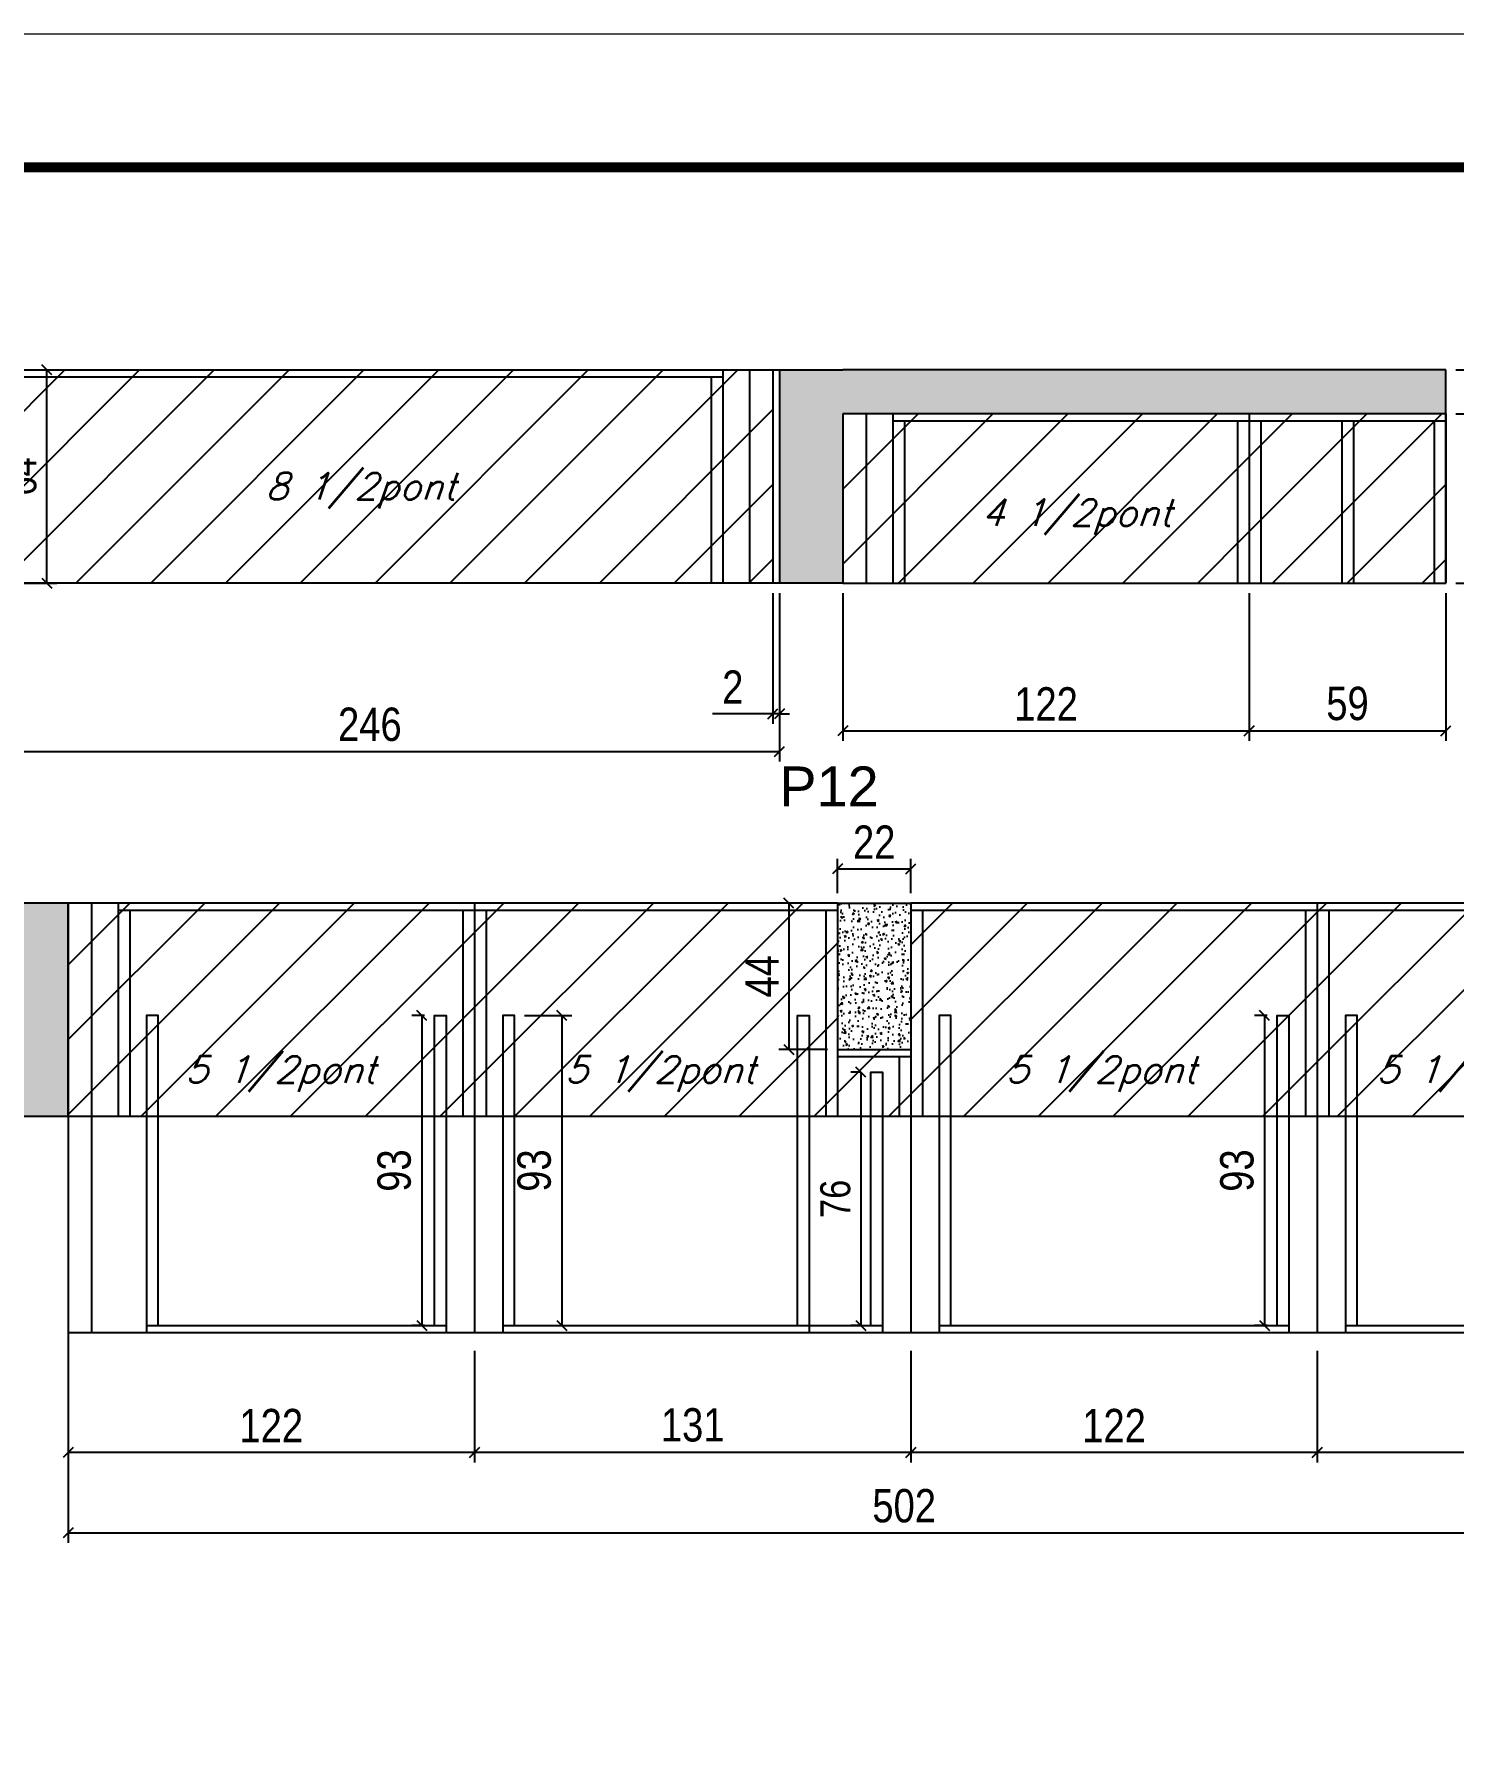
# Model space of a CAD drawing. Extents: x -20960 to -5926, y -2106 to 21915.
# Drawn here: x -8199 to -7773, y 20256 to 20767 of the extents above; entities that cross this region are included whole.
import ezdxf

# ---------------------------------------------------------------- set-up
doc = ezdxf.new("R2010")
doc.units = 0
doc.linetypes.add('DASHED', pattern=[0.75, 0.5, -0.25])
for name, color, linetype in [('5', 5, 'Continuous'), ('COTA', 241, 'Continuous'), ('Painéis', 200, 'Continuous'), ('Reaproveitamento', 251, 'Continuous'), ('SARR_2.2x7', 40, 'Continuous'), ('SARR_3.5x7', 81, 'Continuous'), ('texto', 7, 'Continuous')]:
    doc.layers.add(name, color=color, linetype=linetype)
doc.layers.add('Folhas', color=255, linetype='Continuous', lineweight=9)
doc.layers.add('SARRAFO DE PRESSAO', color=251, linetype='DASHED', lineweight=9)
doc.styles.add('COTA TECNICA', font='techl___.ttf', dxfattribs={"height": 10})
doc.styles.add('COTA TECNICA-50', font='techl___.ttf', dxfattribs={"height": 9})
doc.styles.add('Romans', font='romans.shx')
doc.styles.get("Standard").update_dxf_attribs({"font": 'arial.ttf'})
doc.dimstyles.new('COTA PAINEL-50', dxfattribs={"dimtxt": 9, "dimasz": 3, "dimexe": 3, "dimexo": 3, "dimgap": 3, "dimtad": 1, "dimdec": 1, "dimzin": 12, "dimdsep": 46, "dimtxsty": 'COTA TECNICA-50', "dimblk1": 'OBLIQUE', "dimblk2": 'OBLIQUE', "dimsah": 1, "dimcen": 0.9, "dimclrd": 4, "dimclre": 4, "dimclrt": 240, "dimadec": 1, "dimazin": 3, "dimtfac": 1, "dimtdec": 1, "dimtmove": 0, "dimatfit": 3, "dimfxl": 1, "dimtolj": 1, "dimtzin": 12, "dimarcsym": 0})
doc.dimstyles.new('PAINEL', dxfattribs={"dimtxt": 10, "dimasz": 3, "dimexe": 3, "dimexo": 3, "dimgap": 3, "dimtad": 1, "dimdec": 1, "dimzin": 12, "dimdsep": 46, "dimtxsty": 'COTA TECNICA', "dimblk1": 'OBLIQUE', "dimblk2": 'OBLIQUE', "dimsah": 1, "dimcen": 0.9, "dimclrd": 4, "dimclre": 4, "dimclrt": 240, "dimadec": 1, "dimazin": 3, "dimtfac": 1, "dimtdec": 1, "dimtmove": 0, "dimatfit": 3, "dimfxl": 1, "dimtolj": 1, "dimtzin": 12, "dimarcsym": 0})
pattern_1 = [(45, (3302.595, 1378.871), (-11.22532, 11.22532), [])]

# ---------------------------------------------------------------- blocks, each defined once
blk = doc.blocks.new('9999999999')
at = {"layer": 'Folhas'}
blk.add_lwpolyline([(98138.98, 34190.21), (99623.98, 34190.21), (99623.98, 35240.21), (98138.98, 35240.21)], close=True, dxfattribs=at)
at = {"layer": 'Folhas', "color": 30, "const_width": 3}
blk.add_lwpolyline([(98213.98, 34230.21), (99583.98, 34230.21), (99583.98, 35200.21), (98213.98, 35200.21)], close=True, dxfattribs=at)
blk = doc.blocks.new('_Oblique')
at = {"color": 0, "linetype": 'ByBlock', "lineweight": -2}
blk.add_line((-0.5, -0.5), (0.5, 0.5), dxfattribs=at)
blk = doc.blocks.new('*D6475')
at = {"layer": 'COTA', "color": 4, "linetype": 'ByBlock', "lineweight": -2, "transparency": 16777216}
for p, q in [((-8221.53, 20578.98), (-8221.53, 20548.43)), ((-7975.53, 20578.98), (-7975.53, 20548.43)), ((-8221.53, 20551.43), (-7975.53, 20551.43))]:
    blk.add_line(p, q, dxfattribs=at)
at = {"layer": 'Defpoints', "color": 0, "linetype": 'ByBlock', "transparency": 16777216}
for p in [(-8221.53, 20581.98), (-7975.53, 20581.98), (-7975.53, 20551.43)]:
    blk.add_point(p, dxfattribs=at)
at = {"layer": 'COTA', "color": 4, "linetype": 'ByBlock', "lineweight": -2, "transparency": 16777216, "xscale": 3, "yscale": 3, "zscale": 3, "rotation": 180}
blk.add_blockref('_Oblique', (-8221.53, 20551.43), dxfattribs=at)
at = {"layer": 'COTA', "color": 4, "linetype": 'ByBlock', "lineweight": -2, "transparency": 16777216, "xscale": 3, "yscale": 3, "zscale": 3}
blk.add_blockref('_Oblique', (-7975.53, 20551.43), dxfattribs=at)
at = {"layer": 'COTA', "color": 240, "linetype": 'ByBlock', "transparency": 16777216, "insert": (-8098.53, 20559.53), "char_height": 10, "attachment_point": 5, "style": 'COTA TECNICA'}
blk.add_mtext('\\A1;246', dxfattribs=at)
blk = doc.blocks.new('*D6476')
at = {"layer": 'COTA', "color": 4, "linetype": 'ByBlock', "lineweight": -2, "transparency": 16777216}
for p, q in [((-7956.53, 20598.98), (-7956.53, 20554.65)), ((-7834.53, 20598.98), (-7834.53, 20554.65)), ((-7956.53, 20557.65), (-7834.53, 20557.65))]:
    blk.add_line(p, q, dxfattribs=at)
at = {"layer": 'Defpoints', "color": 0, "linetype": 'ByBlock', "transparency": 16777216}
for p in [(-7956.53, 20601.98), (-7834.53, 20601.98), (-7834.53, 20557.65)]:
    blk.add_point(p, dxfattribs=at)
at = {"layer": 'COTA', "color": 4, "linetype": 'ByBlock', "lineweight": -2, "transparency": 16777216, "xscale": 3, "yscale": 3, "zscale": 3, "rotation": 180}
blk.add_blockref('_Oblique', (-7956.53, 20557.65), dxfattribs=at)
at = {"layer": 'COTA', "color": 4, "linetype": 'ByBlock', "lineweight": -2, "transparency": 16777216, "xscale": 3, "yscale": 3, "zscale": 3}
blk.add_blockref('_Oblique', (-7834.53, 20557.65), dxfattribs=at)
at = {"layer": 'COTA', "color": 240, "linetype": 'ByBlock', "transparency": 16777216, "insert": (-7895.53, 20565.71), "char_height": 10, "attachment_point": 5, "style": 'COTA TECNICA'}
blk.add_mtext('\\A1;122', dxfattribs=at)
blk = doc.blocks.new('*D6477')
at = {"layer": 'COTA', "color": 4, "linetype": 'ByBlock', "lineweight": -2, "transparency": 16777216}
for p, q in [((-7834.53, 20598.98), (-7834.53, 20554.65)), ((-7775.53, 20598.98), (-7775.53, 20554.65)), ((-7834.53, 20557.65), (-7775.53, 20557.65))]:
    blk.add_line(p, q, dxfattribs=at)
at = {"layer": 'Defpoints', "color": 0, "linetype": 'ByBlock', "transparency": 16777216}
for p in [(-7834.53, 20601.98), (-7775.53, 20601.98), (-7775.53, 20557.65)]:
    blk.add_point(p, dxfattribs=at)
at = {"layer": 'COTA', "color": 4, "linetype": 'ByBlock', "lineweight": -2, "transparency": 16777216, "xscale": 3, "yscale": 3, "zscale": 3, "rotation": 180}
blk.add_blockref('_Oblique', (-7834.53, 20557.65), dxfattribs=at)
at = {"layer": 'COTA', "color": 4, "linetype": 'ByBlock', "lineweight": -2, "transparency": 16777216, "xscale": 3, "yscale": 3, "zscale": 3}
blk.add_blockref('_Oblique', (-7775.53, 20557.65), dxfattribs=at)
at = {"layer": 'COTA', "color": 240, "linetype": 'ByBlock', "transparency": 16777216, "insert": (-7805.03, 20565.79), "char_height": 10, "attachment_point": 5, "style": 'COTA TECNICA'}
blk.add_mtext('\\A1;59', dxfattribs=at)
blk = doc.blocks.new('*D6478')
at = {"layer": 'COTA', "color": 4, "lineweight": -2, "transparency": 16777216}
for p, q in [((-7772.53, 20652.78), (-7747.99, 20652.78)), ((-7750.99, 20652.78), (-7750.99, 20601.98)), ((-7772.53, 20601.98), (-7747.99, 20601.98))]:
    blk.add_line(p, q, dxfattribs=at)
at = {"layer": 'Defpoints', "color": 0, "transparency": 16777216}
for p in [(-7775.53, 20652.78), (-7775.53, 20601.98), (-7750.99, 20601.98)]:
    blk.add_point(p, dxfattribs=at)
at = {"layer": 'COTA', "color": 4, "lineweight": -2, "transparency": 16777216, "xscale": 3, "yscale": 3, "zscale": 3}
for p, rotation in [((-7750.99, 20652.78), 90), ((-7750.99, 20601.98), 270)]:
    blk.add_blockref('_Oblique', p, dxfattribs=dict(at, rotation=rotation))
at = {"layer": 'COTA', "color": 240, "transparency": 16777216, "insert": (-7759.12, 20627.38), "char_height": 10, "attachment_point": 5, "rotation": 90, "style": 'COTA TECNICA'}
blk.add_mtext('\\A1;50.8', dxfattribs=at)
blk = doc.blocks.new('*D6479')
at = {"layer": 'COTA', "color": 4, "lineweight": -2, "transparency": 16777216}
for p, q in [((-7772.53, 20665.98), (-7747.99, 20665.98)), ((-7750.99, 20652.78), (-7750.99, 20665.98)), ((-7772.53, 20652.78), (-7747.99, 20652.78))]:
    blk.add_line(p, q, dxfattribs=at)
at = {"layer": 'Defpoints', "color": 0, "transparency": 16777216}
for p in [(-7775.53, 20665.98), (-7750.99, 20665.98), (-7775.53, 20652.78)]:
    blk.add_point(p, dxfattribs=at)
at = {"layer": 'COTA', "color": 4, "lineweight": -2, "transparency": 16777216, "xscale": 3, "yscale": 3, "zscale": 3}
for p, rotation in [((-7750.99, 20665.98), 90), ((-7750.99, 20652.78), 270)]:
    blk.add_blockref('_Oblique', p, dxfattribs=dict(at, rotation=rotation))
at = {"layer": 'COTA', "color": 240, "transparency": 16777216, "insert": (-7759.21, 20659.38), "char_height": 10, "attachment_point": 5, "rotation": 90, "style": 'COTA TECNICA'}
blk.add_mtext('\\A1;13.2', dxfattribs=at)
blk = doc.blocks.new('*D6532')
at = {"layer": 'COTA', "color": 4, "lineweight": -2, "transparency": 16777216}
for p, q in [((-7977.53, 20598.98), (-7977.53, 20559.77)), ((-7975.53, 20598.98), (-7975.53, 20559.77)), ((-7977.53, 20562.77), (-7995.64, 20562.77)), ((-7975.53, 20562.77), (-7977.53, 20562.77)), ((-7975.53, 20562.77), (-7972.53, 20562.77))]:
    blk.add_line(p, q, dxfattribs=at)
at = {"layer": 'Defpoints', "color": 0, "transparency": 16777216}
for p in [(-7977.53, 20601.98), (-7975.53, 20601.98), (-7975.53, 20562.77)]:
    blk.add_point(p, dxfattribs=at)
at = {"layer": 'COTA', "color": 4, "lineweight": -2, "transparency": 16777216, "xscale": 3, "yscale": 3, "zscale": 3}
blk.add_blockref('_Oblique', (-7977.53, 20562.77), dxfattribs=at)
at = {"layer": 'COTA', "color": 4, "lineweight": -2, "transparency": 16777216, "xscale": 3, "yscale": 3, "zscale": 3, "rotation": 180}
blk.add_blockref('_Oblique', (-7975.53, 20562.77), dxfattribs=at)
at = {"layer": 'COTA', "color": 240, "transparency": 16777216, "insert": (-7989.58, 20570.77), "char_height": 10, "attachment_point": 5, "style": 'COTA TECNICA'}
blk.add_mtext('\\A1;2', dxfattribs=at)
blk = doc.blocks.new('*D6452')
at = {"layer": 'COTA', "color": 4, "linetype": 'ByBlock', "lineweight": -2, "transparency": 16777216}
for p, q in [((-7958.12, 20508.93), (-7958.12, 20519.22)), ((-7936.12, 20508.93), (-7936.12, 20519.22)), ((-7958.12, 20516.22), (-7936.12, 20516.22))]:
    blk.add_line(p, q, dxfattribs=at)
at = {"layer": 'Defpoints', "color": 0, "linetype": 'ByBlock', "transparency": 16777216}
for p in [(-7936.12, 20516.22), (-7958.12, 20505.93), (-7936.12, 20505.93)]:
    blk.add_point(p, dxfattribs=at)
at = {"layer": 'COTA', "color": 4, "linetype": 'ByBlock', "lineweight": -2, "transparency": 16777216, "xscale": 3, "yscale": 3, "zscale": 3, "rotation": 180}
blk.add_blockref('_Oblique', (-7958.12, 20516.22), dxfattribs=at)
at = {"layer": 'COTA', "color": 4, "linetype": 'ByBlock', "lineweight": -2, "transparency": 16777216, "xscale": 3, "yscale": 3, "zscale": 3}
blk.add_blockref('_Oblique', (-7936.12, 20516.22), dxfattribs=at)
at = {"layer": 'COTA', "color": 240, "linetype": 'ByBlock', "transparency": 16777216, "insert": (-7947.12, 20524.22), "char_height": 10, "attachment_point": 5, "style": 'COTA TECNICA'}
blk.add_mtext('\\A1;22', dxfattribs=at)
blk = doc.blocks.new('*D6453')
at = {"layer": 'COTA', "color": 4, "linetype": 'ByBlock', "lineweight": -2, "transparency": 16777216}
for p, q in [((-7961.12, 20505.93), (-7975.75, 20505.93)), ((-7972.75, 20505.93), (-7972.75, 20461.93)), ((-7961.12, 20461.93), (-7975.75, 20461.93))]:
    blk.add_line(p, q, dxfattribs=at)
at = {"layer": 'Defpoints', "color": 0, "linetype": 'ByBlock', "transparency": 16777216}
for p in [(-7958.12, 20505.93), (-7972.75, 20461.93), (-7958.12, 20461.93)]:
    blk.add_point(p, dxfattribs=at)
at = {"layer": 'COTA', "color": 4, "linetype": 'ByBlock', "lineweight": -2, "transparency": 16777216, "xscale": 3, "yscale": 3, "zscale": 3}
for p, rotation in [((-7972.75, 20505.93), 90), ((-7972.75, 20461.93), 270)]:
    blk.add_blockref('_Oblique', p, dxfattribs=dict(at, rotation=rotation))
at = {"layer": 'COTA', "color": 240, "linetype": 'ByBlock', "transparency": 16777216, "insert": (-7980.83, 20483.93), "char_height": 10, "attachment_point": 5, "rotation": 90, "style": 'COTA TECNICA'}
blk.add_mtext('\\A1;44', dxfattribs=at)
blk = doc.blocks.new('*D6455')
at = {"layer": 'COTA', "color": 4, "linetype": 'ByBlock', "lineweight": -2, "transparency": 16777216}
for p, q in [((-8189.12, 20371.47), (-8189.12, 20338.01)), ((-8067.12, 20371.47), (-8067.12, 20338.01)), ((-8067.12, 20341.01), (-8189.12, 20341.01))]:
    blk.add_line(p, q, dxfattribs=at)
at = {"layer": 'Defpoints', "color": 0, "linetype": 'ByBlock', "transparency": 16777216}
for p in [(-8189.12, 20374.47), (-8067.12, 20374.47), (-8189.12, 20341.01)]:
    blk.add_point(p, dxfattribs=at)
at = {"layer": 'COTA', "color": 4, "linetype": 'ByBlock', "lineweight": -2, "transparency": 16777216, "xscale": 3, "yscale": 3, "zscale": 3, "rotation": 180}
blk.add_blockref('_Oblique', (-8189.12, 20341.01), dxfattribs=at)
at = {"layer": 'COTA', "color": 4, "linetype": 'ByBlock', "lineweight": -2, "transparency": 16777216, "xscale": 3, "yscale": 3, "zscale": 3}
blk.add_blockref('_Oblique', (-8067.12, 20341.01), dxfattribs=at)
at = {"layer": 'COTA', "color": 240, "linetype": 'ByBlock', "transparency": 16777216, "insert": (-8128.12, 20349.06), "char_height": 10, "attachment_point": 5, "style": 'COTA TECNICA'}
blk.add_mtext('\\A1;122', dxfattribs=at)
blk = doc.blocks.new('*D6456')
at = {"layer": 'COTA', "color": 4, "linetype": 'ByBlock', "lineweight": -2, "transparency": 16777216}
for p, q in [((-8067.12, 20371.47), (-8067.12, 20338.01)), ((-7936.12, 20371.47), (-7936.12, 20338.01)), ((-7936.12, 20341.01), (-8067.12, 20341.01))]:
    blk.add_line(p, q, dxfattribs=at)
at = {"layer": 'Defpoints', "color": 0, "linetype": 'ByBlock', "transparency": 16777216}
for p in [(-8067.12, 20374.47), (-7936.12, 20374.47), (-8067.12, 20341.01)]:
    blk.add_point(p, dxfattribs=at)
at = {"layer": 'COTA', "color": 4, "linetype": 'ByBlock', "lineweight": -2, "transparency": 16777216, "xscale": 3, "yscale": 3, "zscale": 3, "rotation": 180}
blk.add_blockref('_Oblique', (-8067.12, 20341.01), dxfattribs=at)
at = {"layer": 'COTA', "color": 4, "linetype": 'ByBlock', "lineweight": -2, "transparency": 16777216, "xscale": 3, "yscale": 3, "zscale": 3}
blk.add_blockref('_Oblique', (-7936.12, 20341.01), dxfattribs=at)
at = {"layer": 'COTA', "color": 240, "linetype": 'ByBlock', "transparency": 16777216, "insert": (-8001.62, 20349.22), "char_height": 10, "attachment_point": 5, "style": 'COTA TECNICA'}
blk.add_mtext('\\A1;131', dxfattribs=at)
blk = doc.blocks.new('*D6457')
at = {"layer": 'COTA', "color": 4, "linetype": 'ByBlock', "lineweight": -2, "transparency": 16777216}
for p, q in [((-7936.12, 20371.47), (-7936.12, 20338.01)), ((-7814.12, 20371.47), (-7814.12, 20338.01)), ((-7814.12, 20341.01), (-7936.12, 20341.01))]:
    blk.add_line(p, q, dxfattribs=at)
at = {"layer": 'Defpoints', "color": 0, "linetype": 'ByBlock', "transparency": 16777216}
for p in [(-7936.12, 20374.47), (-7814.12, 20374.47), (-7936.12, 20341.01)]:
    blk.add_point(p, dxfattribs=at)
at = {"layer": 'COTA', "color": 4, "linetype": 'ByBlock', "lineweight": -2, "transparency": 16777216, "xscale": 3, "yscale": 3, "zscale": 3, "rotation": 180}
blk.add_blockref('_Oblique', (-7936.12, 20341.01), dxfattribs=at)
at = {"layer": 'COTA', "color": 4, "linetype": 'ByBlock', "lineweight": -2, "transparency": 16777216, "xscale": 3, "yscale": 3, "zscale": 3}
blk.add_blockref('_Oblique', (-7814.12, 20341.01), dxfattribs=at)
at = {"layer": 'COTA', "color": 240, "linetype": 'ByBlock', "transparency": 16777216, "insert": (-7875.12, 20349.06), "char_height": 10, "attachment_point": 5, "style": 'COTA TECNICA'}
blk.add_mtext('\\A1;122', dxfattribs=at)
blk = doc.blocks.new('*D6458')
at = {"layer": 'COTA', "color": 4, "linetype": 'ByBlock', "lineweight": -2, "transparency": 16777216}
for p, q in [((-7814.12, 20371.47), (-7814.12, 20338.01)), ((-7687.12, 20371.47), (-7687.12, 20338.01)), ((-7687.12, 20341.01), (-7814.12, 20341.01))]:
    blk.add_line(p, q, dxfattribs=at)
at = {"layer": 'Defpoints', "color": 0, "linetype": 'ByBlock', "transparency": 16777216}
for p in [(-7814.12, 20374.47), (-7687.12, 20374.47), (-7814.12, 20341.01)]:
    blk.add_point(p, dxfattribs=at)
at = {"layer": 'COTA', "color": 4, "linetype": 'ByBlock', "lineweight": -2, "transparency": 16777216, "xscale": 3, "yscale": 3, "zscale": 3, "rotation": 180}
blk.add_blockref('_Oblique', (-7814.12, 20341.01), dxfattribs=at)
at = {"layer": 'COTA', "color": 4, "linetype": 'ByBlock', "lineweight": -2, "transparency": 16777216, "xscale": 3, "yscale": 3, "zscale": 3}
blk.add_blockref('_Oblique', (-7687.12, 20341.01), dxfattribs=at)
at = {"layer": 'COTA', "color": 240, "linetype": 'ByBlock', "transparency": 16777216, "insert": (-7750.62, 20349.08), "char_height": 10, "attachment_point": 5, "style": 'COTA TECNICA'}
blk.add_mtext('\\A1;127', dxfattribs=at)
blk = doc.blocks.new('*D6466')
at = {"layer": 'COTA', "color": 4, "lineweight": -2, "ltscale": 25, "transparency": 16777216}
for p, q in [((-8189.12, 20403.47), (-8189.12, 20313.84)), ((-7687.12, 20381.47), (-7687.12, 20313.84)), ((-8189.12, 20316.84), (-7687.12, 20316.84))]:
    blk.add_line(p, q, dxfattribs=at)
at = {"layer": 'Defpoints', "color": 0, "ltscale": 25, "transparency": 16777216}
for p in [(-8189.12, 20406.47), (-7687.12, 20384.47), (-7687.12, 20316.84)]:
    blk.add_point(p, dxfattribs=at)
at = {"layer": 'COTA', "color": 4, "lineweight": -2, "ltscale": 25, "transparency": 16777216, "xscale": 3, "yscale": 3, "zscale": 3, "rotation": 180}
blk.add_blockref('_Oblique', (-8189.12, 20316.84), dxfattribs=at)
at = {"layer": 'COTA', "color": 4, "lineweight": -2, "ltscale": 25, "transparency": 16777216, "xscale": 3, "yscale": 3, "zscale": 3}
blk.add_blockref('_Oblique', (-7687.12, 20316.84), dxfattribs=at)
at = {"layer": 'COTA', "color": 240, "ltscale": 25, "transparency": 16777216, "insert": (-7938.12, 20324.95), "char_height": 10, "attachment_point": 5, "style": 'COTA TECNICA'}
blk.add_mtext('\\A1;502', dxfattribs=at)
blk = doc.blocks.new('*D6526')
at = {"layer": 'COTA', "color": 4, "lineweight": -2, "transparency": 16777216}
for p, q in [((-8218.53, 20665.98), (-8192.5, 20665.98)), ((-8195.5, 20601.98), (-8195.5, 20665.98)), ((-8218.53, 20601.98), (-8192.5, 20601.98))]:
    blk.add_line(p, q, dxfattribs=at)
at = {"layer": 'Defpoints', "color": 0, "transparency": 16777216}
for p in [(-8221.53, 20665.98), (-8195.5, 20665.98), (-8221.53, 20601.98)]:
    blk.add_point(p, dxfattribs=at)
at = {"layer": 'COTA', "color": 4, "lineweight": -2, "transparency": 16777216, "xscale": 3, "yscale": 3, "zscale": 3}
for p, rotation in [((-8195.5, 20665.98), 90), ((-8195.5, 20601.98), 270)]:
    blk.add_blockref('_Oblique', p, dxfattribs=dict(at, rotation=rotation))
at = {"layer": 'COTA', "color": 240, "transparency": 16777216, "insert": (-8203.09, 20633.98), "char_height": 9, "attachment_point": 5, "rotation": 90, "style": 'COTA TECNICA-50'}
blk.add_mtext('\\A1;64', dxfattribs=at)
blk = doc.blocks.new('*D6528')
at = {"layer": 'COTA', "color": 4, "lineweight": -2, "ltscale": 25, "transparency": 16777216}
for p, q in [((-7829.12, 20472.13), (-7832.94, 20472.13)), ((-7829.94, 20472.13), (-7829.94, 20379.13)), ((-7829.12, 20379.13), (-7832.94, 20379.13))]:
    blk.add_line(p, q, dxfattribs=at)
at = {"layer": 'Defpoints', "color": 0, "ltscale": 25, "transparency": 16777216}
for p in [(-7826.12, 20472.13), (-7829.94, 20379.13), (-7826.12, 20379.13)]:
    blk.add_point(p, dxfattribs=at)
at = {"layer": 'COTA', "color": 4, "lineweight": -2, "ltscale": 25, "transparency": 16777216, "xscale": 3, "yscale": 3, "zscale": 3}
for p, rotation in [((-7829.94, 20472.13), 90), ((-7829.94, 20379.13), 270)]:
    blk.add_blockref('_Oblique', p, dxfattribs=dict(at, rotation=rotation))
at = {"layer": 'COTA', "color": 240, "ltscale": 25, "transparency": 16777216, "insert": (-7838.19, 20425.63), "char_height": 10, "attachment_point": 5, "rotation": 90, "style": 'COTA TECNICA'}
blk.add_mtext('\\A1;93', dxfattribs=at)
blk = doc.blocks.new('*D6529')
at = {"layer": 'COTA', "color": 4, "lineweight": -2, "ltscale": 25, "transparency": 16777216}
for p, q in [((-8082.12, 20472.13), (-8085.94, 20472.13)), ((-8082.94, 20472.13), (-8082.94, 20379.13)), ((-8082.12, 20379.13), (-8085.94, 20379.13))]:
    blk.add_line(p, q, dxfattribs=at)
at = {"layer": 'Defpoints', "color": 0, "ltscale": 25, "transparency": 16777216}
for p in [(-8079.12, 20472.13), (-8082.94, 20379.13), (-8079.12, 20379.13)]:
    blk.add_point(p, dxfattribs=at)
at = {"layer": 'COTA', "color": 4, "lineweight": -2, "ltscale": 25, "transparency": 16777216, "xscale": 3, "yscale": 3, "zscale": 3}
for p, rotation in [((-8082.94, 20472.13), 90), ((-8082.94, 20379.13), 270)]:
    blk.add_blockref('_Oblique', p, dxfattribs=dict(at, rotation=rotation))
at = {"layer": 'COTA', "color": 240, "ltscale": 25, "transparency": 16777216, "insert": (-8091.19, 20425.63), "char_height": 10, "attachment_point": 5, "rotation": 90, "style": 'COTA TECNICA'}
blk.add_mtext('\\A1;93', dxfattribs=at)
blk = doc.blocks.new('*D6467')
at = {"layer": 'COTA', "color": 4, "lineweight": -2, "ltscale": 25, "transparency": 16777216}
for p, q in [((-8052.12, 20472.13), (-8037.91, 20472.13)), ((-8040.91, 20472.13), (-8040.91, 20379.13)), ((-8052.12, 20379.13), (-8037.91, 20379.13))]:
    blk.add_line(p, q, dxfattribs=at)
at = {"layer": 'Defpoints', "color": 0, "ltscale": 25, "transparency": 16777216}
for p in [(-8055.12, 20472.13), (-8055.12, 20379.13), (-8040.91, 20379.13)]:
    blk.add_point(p, dxfattribs=at)
at = {"layer": 'COTA', "color": 4, "lineweight": -2, "ltscale": 25, "transparency": 16777216, "xscale": 3, "yscale": 3, "zscale": 3}
for p, rotation in [((-8040.91, 20472.13), 90), ((-8040.91, 20379.13), 270)]:
    blk.add_blockref('_Oblique', p, dxfattribs=dict(at, rotation=rotation))
at = {"layer": 'COTA', "color": 240, "ltscale": 25, "transparency": 16777216, "insert": (-8049.15, 20425.63), "char_height": 10, "attachment_point": 5, "rotation": 90, "style": 'COTA TECNICA'}
blk.add_mtext('\\A1;93', dxfattribs=at)
blk = doc.blocks.new('*D6530')
at = {"layer": 'COTA', "color": 4, "lineweight": -2, "transparency": 16777216}
for p, q in [((-7951.12, 20455.13), (-7954.16, 20455.13)), ((-7951.16, 20455.13), (-7951.16, 20379.13)), ((-7951.12, 20379.13), (-7954.16, 20379.13))]:
    blk.add_line(p, q, dxfattribs=at)
at = {"layer": 'Defpoints', "color": 0, "transparency": 16777216}
for p in [(-7948.12, 20455.13), (-7951.16, 20379.13), (-7948.12, 20379.13)]:
    blk.add_point(p, dxfattribs=at)
at = {"layer": 'COTA', "color": 4, "lineweight": -2, "transparency": 16777216, "xscale": 3, "yscale": 3, "zscale": 3}
for p, rotation in [((-7951.16, 20455.13), 90), ((-7951.16, 20379.13), 270)]:
    blk.add_blockref('_Oblique', p, dxfattribs=dict(at, rotation=rotation))
at = {"layer": 'COTA', "color": 240, "transparency": 16777216, "insert": (-7958.75, 20417.13), "char_height": 9, "attachment_point": 5, "rotation": 90, "style": 'COTA TECNICA-50'}
blk.add_mtext('\\A1;76', dxfattribs=at)

msp = doc.modelspace()

# ---------------------------------------------------------------- hatches: boundary and pattern name
at = {"layer": 'COTA', "ltscale": 25}
h = msp.add_hatch(dxfattribs=at)
h.set_pattern_fill('AR-CONC', color=256, scale=0.03)
h.set_pattern_definition([(50, (-149275.4913, -12591.7995), (5.46554007, -0.47817257), [0.5715, -6.2865]), (355, (-149275.4913, -12591.7995), (-1.05730264, 5.73170536), [0.4572, -5.02921753]), (100.4514447, (-149275.036, -12591.8394), (4.40823741, 5.25353256), [0.48570026, -5.34270734]), (46.1842, (-149275.491, -12590.2755), (8.13237123, -1.26126984), [0.85725, -9.42975]), (96.6355576, (-149274.814, -12590.381), (7.122124, 7.42278374), [0.7285507, -8.01406824]), (351.184151, (-149275.491, -12590.2755), (7.122124, 7.42278374), [0.685799, -7.54379196]), (21, (-149274.7293, -12590.6565), (4.54843174, -3.06795595), [0.5715, -6.2865]), (326, (-149274.7293, -12590.6565), (1.85406085, 5.52563898), [0.4572, -5.0292]), (71.451445, (-149274.3503, -12590.912), (6.40249258, 2.45768307), [0.48570026, -5.34269813]), (37.5, (-149275.4913, -12591.7995), (0.092658098, 2.536651166), [0, -4.96824, 0, -5.1054, 0, -5.04825]), (7.5, (-149275.4913, -12591.7995), (2.004589875, 3.005417245), [0, -2.91084, 0, -4.85394, 0, -1.92405]), (327.5, (-149277.1906, -12591.7995), (4.067717855, -0.17186232), [0, -1.905, 0, -5.9436, 0, -7.8867]), (317.5, (-149277.9526, -12591.7995), (4.44387544, 0.76279473), [0, -2.4765, 0, -3.94716, 0, -5.6007])])
h.paths.add_polyline_path([(-7975.53, 20665.98), (-7975.53, 20601.98), (-7956.53, 20601.98), (-7956.53, 20652.78), (-7775.53, 20652.78), (-7775.53, 20665.98), (-7956.53, 20665.98)])
at = {"layer": 'COTA', "linetype": 'ByBlock'}
h = msp.add_hatch(dxfattribs=at)
h.set_pattern_fill('AR-CONC', color=256, scale=0.03)
h.set_pattern_definition([(50, (-149275.4913, -12553.571), (5.46554007, -0.47817257), [0.5715, -6.2865]), (355, (-149275.4913, -12553.571), (-1.05730264, 5.73170536), [0.4572, -5.02921753]), (100.4514447, (-149275.036, -12553.611), (4.40823741, 5.25353256), [0.48570026, -5.34270734]), (46.1842, (-149275.491, -12552.047), (8.13237123, -1.26126984), [0.85725, -9.42975]), (96.6355576, (-149274.814, -12552.152), (7.122124, 7.42278374), [0.7285507, -8.01406824]), (351.184151, (-149275.491, -12552.047), (7.122124, 7.42278374), [0.685799, -7.54379196]), (21, (-149274.7293, -12552.428), (4.54843174, -3.06795595), [0.5715, -6.2865]), (326, (-149274.7293, -12552.428), (1.85406085, 5.52563898), [0.4572, -5.0292]), (71.451445, (-149274.3503, -12552.684), (6.40249258, 2.45768307), [0.48570026, -5.34269813]), (37.5, (-149275.4913, -12553.5711), (0.092658098, 2.536651166), [0, -4.96824, 0, -5.1054, 0, -5.04825]), (7.5, (-149275.4913, -12553.571), (2.004589875, 3.005417245), [0, -2.91084, 0, -4.85394, 0, -1.92405]), (327.5, (-149277.1906, -12553.5711), (4.067717855, -0.17186232), [0, -1.905, 0, -5.9436, 0, -7.8867]), (317.5, (-149277.9526, -12553.571), (4.44387544, 0.76279473), [0, -2.4765, 0, -3.94716, 0, -5.6007])])
h.paths.add_polyline_path([(-8236.53, 20441.93), (-8209.53, 20441.93), (-8189.12, 20441.93), (-8189.12, 20505.93), (-8533.53, 20505.93), (-8533.53, 20492.73), (-8236.53, 20492.73)])
at = {"layer": 'COTA', "ltscale": 25}
h = msp.add_hatch(dxfattribs=at)
h.set_pattern_fill('AR-CONC', color=256, scale=0.03)
h.set_pattern_definition([(50, (-145844.674, -7676.1777), (5.46554007, -0.47817257), [0.5715, -6.2865]), (355, (-145844.674, -7676.1777), (-1.05730264, 5.73170536), [0.4572, -5.02921753]), (100.4514447, (-145844.2185, -7676.2175), (4.40823741, 5.25353256), [0.48570026, -5.34270734]), (46.1842, (-145844.674, -7674.654), (8.13237123, -1.26126984), [0.85725, -9.42975]), (96.6355576, (-145843.996, -7674.759), (7.122124, 7.42278374), [0.7285507, -8.01406824]), (351.184151, (-145844.674, -7674.654), (7.122124, 7.42278374), [0.685799, -7.54379196]), (21, (-145843.912, -7675.0347), (4.54843174, -3.06795595), [0.5715, -6.2865]), (326, (-145843.912, -7675.0347), (1.85406085, 5.52563898), [0.4572, -5.0292]), (71.451445, (-145843.533, -7675.2903), (6.40249258, 2.45768307), [0.48570026, -5.34269813]), (37.5, (-145844.674, -7676.1777), (0.092658098, 2.536651166), [0, -4.96824, 0, -5.1054, 0, -5.04825]), (7.5, (-145844.674, -7676.1777), (2.004589875, 3.005417245), [0, -2.91084, 0, -4.85394, 0, -1.92405]), (327.5, (-145846.3732, -7676.1777), (4.067717855, -0.17186232), [0, -1.905, 0, -5.9436, 0, -7.8867]), (317.5, (-145847.1352, -7676.1777), (4.44387544, 0.76279473), [0, -2.4765, 0, -3.94716, 0, -5.6007])])
h.paths.add_polyline_path([(-7936.12, 20461.93), (-7936.12, 20505.93), (-7958.12, 20505.93), (-7958.12, 20461.93)])
at = {"layer": 'Reaproveitamento', "transparency": 33554684}
h = msp.add_hatch(dxfattribs=at)
h.set_pattern_fill('ANSI31', color=256, scale=5)
h.set_pattern_definition(pattern_1)
h.paths.add_polyline_path([(-7977.53, 20601.98), (-7977.53, 20665.98), (-8221.53, 20665.98), (-8221.53, 20621.98), (-8221.53, 20601.98)])
h = msp.add_hatch(dxfattribs=at)
h.set_pattern_fill('ANSI31', color=256, scale=5)
h.set_pattern_definition(pattern_1)
h.paths.add_polyline_path([(-7834.53, 20601.98), (-7834.53, 20652.78), (-7956.53, 20652.78), (-7956.53, 20601.98)])
h = msp.add_hatch(dxfattribs=at)
h.set_pattern_fill('ANSI31', color=256, scale=5)
h.set_pattern_definition(pattern_1)
h.paths.add_polyline_path([(-7834.53, 20601.98), (-7775.53, 20601.98), (-7775.53, 20652.78), (-7834.53, 20652.78)])
h = msp.add_hatch(dxfattribs=at)
h.set_pattern_fill('ANSI31', color=256, scale=5)
h.set_pattern_definition(pattern_1)
h.paths.add_polyline_path([(-8067.12, 20441.93), (-8067.12, 20505.93), (-8189.12, 20505.93), (-8189.12, 20441.93)])
h = msp.add_hatch(dxfattribs=at)
h.set_pattern_fill('ANSI31', color=256, scale=5)
h.set_pattern_definition(pattern_1)
h.paths.add_polyline_path([(-7936.12, 20441.93), (-7936.12, 20461.93), (-7958.12, 20461.93), (-7958.12, 20505.93), (-8067.12, 20505.93), (-8067.12, 20441.93)])
h = msp.add_hatch(dxfattribs=at)
h.set_pattern_fill('ANSI31', color=256, scale=5)
h.set_pattern_definition(pattern_1)
h.paths.add_polyline_path([(-7814.12, 20505.93), (-7936.12, 20505.93), (-7936.12, 20461.93), (-7936.12, 20441.93), (-7814.12, 20441.93)])
h = msp.add_hatch(dxfattribs=at)
h.set_pattern_fill('ANSI31', color=256, scale=5)
h.set_pattern_definition(pattern_1)
h.paths.add_polyline_path([(-7687.12, 20441.93), (-7687.12, 20461.93), (-7709.12, 20461.93), (-7709.12, 20505.93), (-7814.12, 20505.93), (-7814.12, 20441.93)])

# ---------------------------------------------------------------- linework, layer by layer
at = {"layer": 'COTA', "linetype": 'ByBlock'}
for p, q in [((-7975.53, 20665.98), (-7956.53, 20665.98)), ((-7775.53, 20665.98), (-7956.53, 20665.98)), ((-7775.53, 20652.78), (-7775.53, 20665.98)), ((-7956.53, 20601.98), (-7975.53, 20601.98)), ((-8189.12, 20505.93), (-8533.53, 20505.93)), ((-8189.05, 20441.93), (-8189.12, 20505.93)), ((-7958.12, 20505.93), (-7936.12, 20505.93)), ((-8236.53, 20441.93), (-8189.05, 20441.93))]:
    msp.add_line(p, q, dxfattribs=at)
at = {"layer": 'Painéis', "linetype": 'ByBlock'}
for p, q in [((-8221.53, 20665.98), (-7975.53, 20665.98)), ((-7977.53, 20665.98), (-7977.53, 20601.98)), ((-7975.53, 20665.98), (-7975.53, 20601.98)), ((-7956.53, 20652.78), (-7956.53, 20601.98)), ((-7775.53, 20652.78), (-7956.53, 20652.78)), ((-7834.53, 20652.78), (-7834.53, 20601.98)), ((-7775.53, 20601.98), (-7775.53, 20652.78)), ((-7975.53, 20601.98), (-8221.53, 20601.98)), ((-7956.53, 20601.98), (-7834.53, 20601.98)), ((-8189.12, 20505.93), (-8189.12, 20376.93)), ((-7958.12, 20505.93), (-8189.12, 20505.93)), ((-8067.12, 20505.93), (-8067.12, 20376.93)), ((-7958.12, 20505.93), (-7958.12, 20461.93)), ((-7936.12, 20505.93), (-7936.12, 20461.93)), ((-7936.12, 20505.93), (-7936.12, 20376.93)), ((-7709.12, 20505.93), (-7936.12, 20505.93)), ((-7814.12, 20505.93), (-7814.12, 20376.93)), ((-7958.12, 20461.93), (-7936.12, 20461.93)), ((-8189.12, 20441.93), (-7936.12, 20441.93)), ((-7936.12, 20441.93), (-7687.12, 20441.93)), ((-7687.12, 20376.93), (-8189.12, 20376.93))]:
    msp.add_line(p, q, dxfattribs=at)
at = {"layer": 'Painéis'}
for p, q in [((-7975.53, 20601.98), (-8489.53, 20601.98)), ((-7834.53, 20601.98), (-7775.53, 20601.98))]:
    msp.add_line(p, q, dxfattribs=at)
at = {"layer": 'SARR_2.2x7', "linetype": 'Continuous'}
for p, q in [((-7992.53, 20663.78), (-8221.53, 20663.78)), ((-7984.53, 20665.98), (-7984.53, 20601.98)), ((-7949.53, 20652.78), (-7949.53, 20601.98)), ((-7834.53, 20650.58), (-7941.53, 20650.58)), ((-7775.53, 20650.58), (-7834.53, 20650.58)), ((-8182.12, 20505.93), (-8182.12, 20441.93)), ((-8067.12, 20503.73), (-8174.12, 20503.73)), ((-7958.12, 20503.73), (-8067.12, 20503.73)), ((-7814.12, 20503.73), (-7936.12, 20503.73)), ((-7720.12, 20503.73), (-7814.12, 20503.73)), ((-7936.12, 20459.73), (-7958.12, 20459.73)), ((-8182.12, 20441.93), (-8182.12, 20376.93))]:
    msp.add_line(p, q, dxfattribs=at)
at = {"layer": 'SARR_2.2x7', "linetype": 'Continuous', "ltscale": 50}
for p, q in [((-8165.62, 20379.13), (-8075.62, 20379.13)), ((-8058.62, 20379.13), (-7944.62, 20379.13)), ((-7927.62, 20379.13), (-7822.62, 20379.13)), ((-7805.62, 20379.13), (-7728.62, 20379.13))]:
    msp.add_line(p, q, dxfattribs=at)
at = {"layer": 'SARR_3.5x7'}
for p, q in [((-7996.03, 20663.78), (-7996.03, 20601.98)), ((-7992.53, 20665.98), (-7992.53, 20601.98)), ((-7941.53, 20652.78), (-7941.53, 20601.98)), ((-7775.53, 20652.78), (-7775.53, 20601.98)), ((-7938.03, 20650.58), (-7938.03, 20601.98)), ((-7838.03, 20650.58), (-7838.03, 20601.98)), ((-7831.02, 20650.58), (-7831.02, 20601.98)), ((-7806.78, 20650.58), (-7806.77, 20601.98)), ((-7803.27, 20650.58), (-7803.27, 20601.98)), ((-7779.03, 20650.58), (-7779.03, 20601.98)), ((-8174.12, 20505.93), (-8174.12, 20441.93)), ((-8170.62, 20503.73), (-8170.62, 20441.93)), ((-8070.62, 20503.73), (-8070.62, 20441.93)), ((-8063.62, 20503.73), (-8063.62, 20441.93)), ((-7961.62, 20503.73), (-7961.62, 20441.93)), ((-7932.62, 20503.73), (-7932.62, 20441.93)), ((-7817.62, 20503.73), (-7817.62, 20441.93)), ((-7810.62, 20503.73), (-7810.62, 20441.93)), ((-7958.12, 20461.93), (-7958.12, 20441.93)), ((-7939.62, 20459.73), (-7939.62, 20441.93))]:
    msp.add_line(p, q, dxfattribs=at)
for points in [[(-8162.12, 20379.13), (-8162.12, 20472.13), (-8165.62, 20472.13), (-8165.62, 20376.93)], [(-8079.12, 20379.13), (-8079.12, 20472.13), (-8075.62, 20472.13), (-8075.62, 20376.93)], [(-8055.12, 20379.13), (-8055.12, 20472.13), (-8058.62, 20472.13), (-8058.62, 20376.93)], [(-7970.12, 20379.13), (-7970.12, 20472.13), (-7966.62, 20472.13), (-7966.62, 20376.93)], [(-7924.12, 20379.13), (-7924.12, 20472.13), (-7927.62, 20472.13), (-7927.62, 20376.93)], [(-7826.12, 20379.13), (-7826.12, 20472.13), (-7822.62, 20472.13), (-7822.62, 20376.93)], [(-7802.12, 20379.13), (-7802.12, 20472.13), (-7805.62, 20472.13), (-7805.62, 20376.93)], [(-7948.12, 20379.13), (-7948.12, 20455.13), (-7944.62, 20455.13), (-7944.62, 20376.93)]]:
    msp.add_lwpolyline(points, dxfattribs=at)

# ---------------------------------------------------------------- block references
at = {"layer": 'SARRAFO DE PRESSAO', "color": 6, "linetype": 'ByBlock'}
msp.add_blockref('9999999999', (-107162.48, -14473.39), dxfattribs=at)

# ---------------------------------------------------------------- texts
at = {"layer": '5', "linetype": 'Continuous'}
msp.add_text('P12', height=12, rotation=0, dxfattribs=at).set_placement((-7975.61, 20534.93))
at = {"layer": 'texto', "color": 2, "char_height": 8, "attachment_point": 5, "style": 'Romans'}
for s, insert in [('{\\Q19;\\C256;8 1/2pont}', (-8101.24, 20629.72)), ('{\\Q19;\\C256;4 1/2pont}', (-7886.32, 20621.81)), ('{\\Q19;\\C256;5 1/2pont}', (-8125.34, 20454.64)), ('{\\Q19;\\C256;5 1/2pont}', (-8011.35, 20454.64)), ('{\\Q19;\\C256;5 1/2pont}', (-7878.98, 20454.64)), ('{\\Q19;\\C256;5 1/2pont}', (-7767.78, 20454.64))]:
    msp.add_mtext(s, dxfattribs=dict(at, insert=insert))

# ---------------------------------------------------------------- dimensions: what is measured, and where the dimension line sits
at = {"layer": 'COTA'}
dim = msp.add_linear_dim(base=(-7750.99, 20665.98), p1=(-7775.53, 20652.78), p2=(-7775.53, 20665.98), angle=90, dimstyle='PAINEL', dxfattribs=at)
dim.commit()
dim.dimension.update_dxf_attribs({"geometry": '*D6479', "text_midpoint": (-7750.99, 20659.38), "dimtype": 160})
for base, p1, p2, dimstyle, picture, middle in [((-8195.5, 20665.98), (-8221.53, 20601.98), (-8221.53, 20665.98), 'COTA PAINEL-50', '*D6526', (-8203.09, 20633.98)), ((-7750.99, 20601.98), (-7775.53, 20652.78), (-7775.53, 20601.98), 'PAINEL', '*D6478', (-7759.12, 20627.38)), ((-7951.16, 20379.13), (-7948.12, 20455.13), (-7948.12, 20379.13), 'COTA PAINEL-50', '*D6530', (-7958.75, 20417.13))]:
    dim = msp.add_linear_dim(base=base, p1=p1, p2=p2, angle=90, dimstyle=dimstyle, dxfattribs=at)
    dim.commit()
    dim.dimension.update_dxf_attribs({"geometry": picture, "text_midpoint": middle})
dim = msp.add_linear_dim(base=(-7975.53, 20562.77), p1=(-7977.53, 20601.98), p2=(-7975.53, 20601.98), dimstyle='PAINEL', dxfattribs=at)
dim.commit()
dim.dimension.update_dxf_attribs({"geometry": '*D6532', "text_midpoint": (-7989.58, 20562.77), "dimtype": 160})
at = {"layer": 'COTA', "linetype": 'ByBlock'}
for base, p1, p2, picture, middle in [((-7834.53, 20557.65), (-7956.53, 20601.98), (-7834.53, 20601.98), '*D6476', (-7895.53, 20565.71)), ((-7775.53, 20557.65), (-7834.53, 20601.98), (-7775.53, 20601.98), '*D6477', (-7805.03, 20565.79)), ((-7975.53, 20551.43), (-8221.53, 20581.98), (-7975.53, 20581.98), '*D6475', (-8098.53, 20559.53)), ((-7936.12, 20516.22), (-7958.12, 20505.93), (-7936.12, 20505.93), '*D6452', (-7947.12, 20524.22)), ((-8189.12, 20341.01), (-8067.12, 20374.47), (-8189.12, 20374.47), '*D6455', (-8128.12, 20349.06)), ((-8067.12, 20341.01), (-7936.12, 20374.47), (-8067.12, 20374.47), '*D6456', (-8001.62, 20349.22)), ((-7936.12, 20341.01), (-7814.12, 20374.47), (-7936.12, 20374.47), '*D6457', (-7875.12, 20349.06)), ((-7814.12, 20341.01), (-7687.12, 20374.47), (-7814.12, 20374.47), '*D6458', (-7750.62, 20349.08))]:
    dim = msp.add_linear_dim(base=base, p1=p1, p2=p2, dimstyle='PAINEL', dxfattribs=at)
    dim.commit()
    dim.dimension.update_dxf_attribs({"geometry": picture, "text_midpoint": middle})
dim = msp.add_linear_dim(base=(-7972.75, 20461.93), p1=(-7958.12, 20505.93), p2=(-7958.12, 20461.93), angle=90, dimstyle='PAINEL', dxfattribs=at)
dim.commit()
dim.dimension.update_dxf_attribs({"geometry": '*D6453', "text_midpoint": (-7980.83, 20483.93)})
at = {"layer": 'COTA', "ltscale": 25}
for base, p1, p2, picture, middle in [((-8082.94, 20379.13), (-8079.12, 20472.13), (-8079.12, 20379.13), '*D6529', (-8091.19, 20425.63)), ((-8040.91, 20379.13), (-8055.12, 20472.13), (-8055.12, 20379.13), '*D6467', (-8049.15, 20425.63)), ((-7829.94, 20379.13), (-7826.12, 20472.13), (-7826.12, 20379.13), '*D6528', (-7838.19, 20425.63))]:
    dim = msp.add_linear_dim(base=base, p1=p1, p2=p2, angle=90, dimstyle='PAINEL', dxfattribs=at)
    dim.commit()
    dim.dimension.update_dxf_attribs({"geometry": picture, "text_midpoint": middle})
dim = msp.add_linear_dim(base=(-7687.12, 20316.84), p1=(-8189.12, 20406.47), p2=(-7687.12, 20384.47), dimstyle='PAINEL', dxfattribs=at)
dim.commit()
dim.dimension.update_dxf_attribs({"geometry": '*D6466', "text_midpoint": (-7938.12, 20324.95)})

doc.saveas('drawing.dxf')
